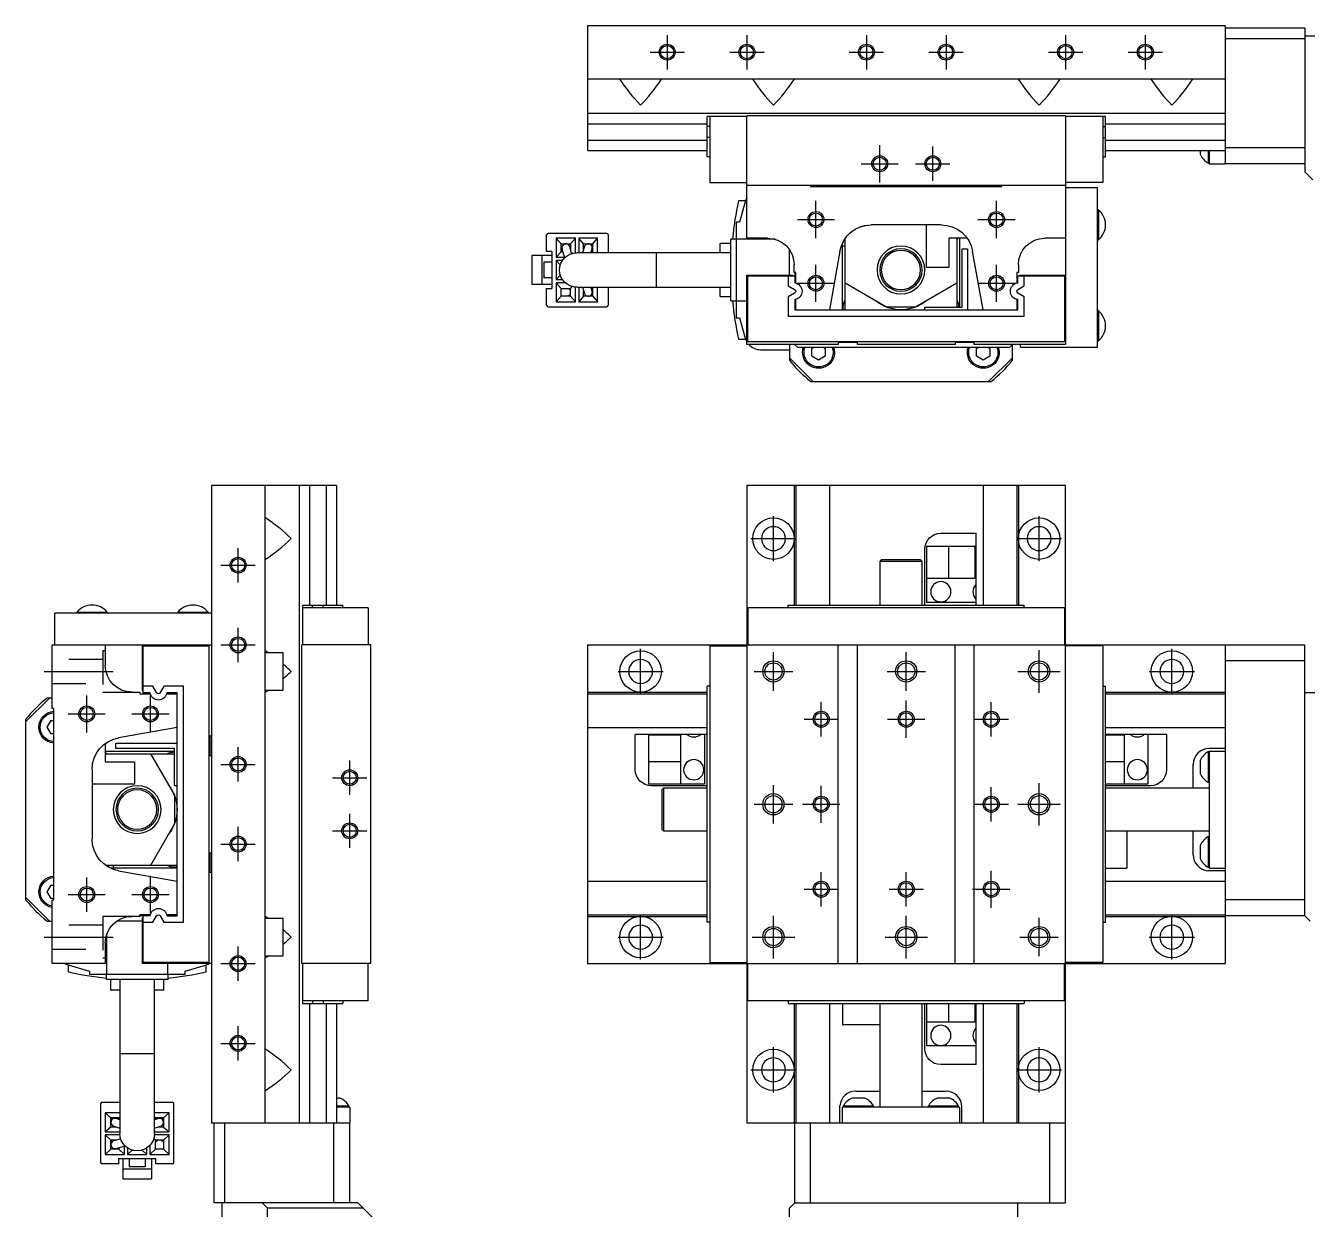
# Model space of a CAD drawing. Extents: x 0 to 933, y -8 to 549.
# Drawn here: x 0 to 241.3, y 321.3 to 544.1 of the extents above; entities that cross this region are included whole.
import ezdxf

# ---------------------------------------------------------------- set-up
doc = ezdxf.new("R2010")
doc.units = 0
doc.header["$LTSCALE"] = 0.5
doc.linetypes.add('CENTER', pattern=[50.8, 31.75, -6.35, 6.35, -6.35])
doc.linetypes.add('DASHED', pattern=[19.05, 12.7, -6.35])
for name, color, linetype in [('MSM_CENTER', 1, 'CENTER'), ('MSM_CONTINUOUS', 7, 'CONTINUOUS'), ('MSM_DASHED', 4, 'DASHED'), ('MSM_NARROW', 5, 'CONTINUOUS')]:
    doc.layers.add(name, color=color, linetype=linetype)

msp = doc.modelspace()

# ---------------------------------------------------------------- linework, layer by layer
at = {"layer": 'MSM_CENTER'}
for p, q in [((120.76, 542.35), (120.76, 535.89)), ((135.76, 542.35), (135.76, 535.89)), ((158.26, 542.35), (158.26, 535.89)), ((173.26, 542.35), (173.26, 535.89)), ((195.76, 542.35), (195.76, 535.89)), ((210.76, 542.35), (210.76, 535.89)), ((117.53, 539.12), (123.99, 539.12)), ((132.53, 539.12), (138.99, 539.12)), ((155.03, 539.12), (161.49, 539.12)), ((170.03, 539.12), (176.49, 539.12)), ((192.53, 539.12), (198.99, 539.12)), ((207.53, 539.12), (213.99, 539.12)), ((160.76, 514.62), (160.76, 521.62)), ((170.76, 514.89), (170.76, 521.35)), ((157.26, 518.12), (164.26, 518.12)), ((167.53, 518.12), (173.99, 518.12)), ((148.76, 504.12), (148.76, 511.12)), ((182.76, 504.12), (182.76, 511.12)), ((145.26, 507.62), (152.26, 507.62)), ((179.26, 507.62), (186.26, 507.62)), ((148.76, 492.12), (148.76, 499.12)), ((182.76, 492.12), (182.76, 499.12)), ((145.26, 495.62), (152.26, 495.62)), ((179.26, 495.62), (186.26, 495.62)), ((140.76, 443.31), (140.76, 451.81)), ((190.76, 443.31), (190.76, 451.81)), ((136.51, 447.56), (145.01, 447.56)), ((186.51, 447.56), (195.01, 447.56)), ((40, 439.33), (40, 445.79)), ((36.77, 442.56), (43.23, 442.56)), ((40, 424.33), (40, 430.79)), ((36.77, 427.56), (43.23, 427.56)), ((115.76, 418.31), (115.76, 426.81)), ((140.76, 418.94), (140.76, 426.18)), ((165.76, 418.94), (165.76, 426.18)), ((190.76, 418.56), (190.76, 426.56)), ((215.76, 418.31), (215.76, 426.81)), ((3.5, 422.56), (16.5, 422.56)), ((111.51, 422.56), (120.01, 422.56)), ((137.14, 422.56), (144.38, 422.56)), ((162.14, 422.56), (169.38, 422.56)), ((186.76, 422.56), (194.76, 422.56)), ((211.51, 422.56), (220.01, 422.56)), ((11.5, 411.06), (11.5, 418.06)), ((23.5, 411.06), (23.5, 418.06)), ((149.76, 410.33), (149.76, 416.79)), ((165.76, 410.06), (165.76, 417.06)), ((181.76, 410.33), (181.76, 416.79)), ((8, 414.56), (15, 414.56)), ((20, 414.56), (27, 414.56)), ((146.53, 413.56), (152.99, 413.56)), ((162.26, 413.56), (169.26, 413.56)), ((178.53, 413.56), (184.99, 413.56)), ((40, 401.83), (40, 408.29)), ((61, 399.33), (61, 405.79)), ((36.77, 405.06), (43.23, 405.06)), ((57.77, 402.56), (64.23, 402.56)), ((140.76, 393.94), (140.76, 401.18)), ((149.76, 394.06), (149.76, 401.06)), ((181.76, 394.33), (181.76, 400.79)), ((190.76, 393.56), (190.76, 401.56)), ((61, 389.33), (61, 395.79)), ((137.14, 397.56), (144.38, 397.56)), ((146.26, 397.56), (153.26, 397.56)), ((178.53, 397.56), (184.99, 397.56)), ((186.76, 397.56), (194.76, 397.56)), ((40, 386.83), (40, 393.29)), ((57.77, 392.56), (64.23, 392.56)), ((36.77, 390.06), (43.23, 390.06)), ((11.5, 377.33), (11.5, 383.79)), ((23.5, 377.06), (23.5, 384.06)), ((149.76, 378.33), (149.76, 384.79)), ((165.76, 378.33), (165.76, 384.79)), ((181.76, 378.06), (181.76, 385.06)), ((146.53, 381.56), (152.99, 381.56)), ((162.53, 381.56), (168.99, 381.56)), ((178.26, 381.56), (185.26, 381.56)), ((8, 380.56), (15, 380.56)), ((20, 380.56), (27, 380.56)), ((115.76, 368.31), (115.76, 376.81)), ((140.76, 368.56), (140.76, 376.56)), ((165.76, 368.56), (165.76, 376.56)), ((215.76, 368.31), (215.76, 376.81)), ((190.76, 368.94), (190.76, 376.18)), ((3.5, 372.56), (16.5, 372.56)), ((111.51, 372.56), (120.01, 372.56)), ((136.76, 372.56), (144.76, 372.56)), ((161.76, 372.56), (169.76, 372.56)), ((187.14, 372.56), (194.38, 372.56)), ((211.51, 372.56), (220.01, 372.56)), ((40, 364.33), (40, 370.79)), ((36.77, 367.56), (43.23, 367.56)), ((40, 349.33), (40, 355.79)), ((36.77, 352.56), (43.23, 352.56)), ((140.76, 343.31), (140.76, 351.81)), ((190.76, 343.31), (190.76, 351.81)), ((136.51, 347.56), (145.01, 347.56)), ((186.51, 347.56), (195.01, 347.56))]:
    msp.add_line(p, q, dxfattribs=at)
at = {"layer": 'MSM_CONTINUOUS'}
for p, q in [((105.76, 544.12), (225.76, 544.12)), ((105.76, 544.12), (105.76, 520.62)), ((225.76, 544.12), (225.76, 518.12)), ((240.76, 543.62), (225.76, 543.62)), ((240.76, 543.62), (240.76, 516.62)), ((240.76, 541.62), (225.76, 541.62)), ((245.26, 542.12), (240.76, 542.12)), ((105.76, 534.12), (225.76, 534.12)), ((112.02, 534.12), (111.86, 533.99)), ((119.5, 534.12), (119.66, 533.99)), ((137.02, 534.12), (136.86, 533.99)), ((144.5, 534.12), (144.66, 533.99)), ((187.02, 534.12), (186.86, 533.99)), ((194.5, 534.12), (194.66, 533.99)), ((212.02, 534.12), (211.86, 533.99)), ((219.5, 534.12), (219.66, 533.99)), ((105.76, 527.62), (225.76, 527.62)), ((135.76, 527.02), (128.26, 527.02)), ((128.26, 519.42), (128.26, 527.02)), ((128.76, 527.02), (128.76, 514.62)), ((195.76, 527.12), (135.76, 527.12)), ((135.76, 504.12), (135.76, 527.12)), ((195.76, 527.12), (195.76, 484.12)), ((203.26, 527.02), (195.76, 527.02)), ((202.76, 527.02), (202.76, 514.62)), ((203.26, 519.42), (203.26, 527.02)), ((105.76, 525.65), (128.26, 525.65)), ((128.76, 525.14), (128.26, 525.14)), ((202.76, 525.14), (203.26, 525.14)), ((203.26, 525.65), (225.76, 525.65)), ((105.76, 522.58), (128.26, 522.58)), ((128.76, 523.09), (128.26, 523.09)), ((202.76, 523.09), (203.26, 523.09)), ((203.26, 522.58), (225.76, 522.58)), ((105.76, 520.62), (128.26, 520.62)), ((128.76, 519.42), (128.26, 519.42)), ((202.76, 519.42), (203.26, 519.42)), ((203.26, 520.62), (225.76, 520.62)), ((221.11, 520.62), (221.11, 519.91)), ((222.56, 520.62), (222.56, 518.26)), ((222.76, 520.62), (222.76, 518.12)), ((240.76, 521.12), (225.76, 521.12)), ((222.56, 518.26), (222.76, 518.26)), ((222.76, 518.12), (225.66, 518.12)), ((225.66, 518.12), (225.76, 518.22)), ((240.76, 518.12), (225.76, 518.12)), ((242.26, 515.12), (240.76, 516.62)), ((128.76, 514.62), (135.76, 514.62)), ((135.76, 514.12), (195.76, 514.12)), ((147.76, 514.12), (147.76, 513.82)), ((148.01, 513.82), (148.01, 514.12)), ((150.51, 514.12), (150.51, 513.82)), ((179.01, 513.82), (179.01, 514.12)), ((181.51, 514.12), (181.51, 513.82)), ((183.76, 513.82), (183.76, 514.12)), ((202.76, 514.62), (195.76, 514.62)), ((147.76, 513.82), (183.76, 513.82)), ((195.76, 513.62), (201.76, 513.62)), ((201.76, 483.62), (201.76, 513.62)), ((135.51, 511.12), (134.19, 511.12)), ((135.46, 510.94), (134.36, 507.12)), ((201.92, 509.47), (201.76, 509.47)), ((201.92, 509.47), (201.92, 503.77)), ((134.36, 507.12), (133.76, 507.12)), ((133.76, 507.12), (133.76, 489.12)), ((98.06, 501.62), (98.06, 504.72)), ((109.36, 505.02), (98.36, 505.02)), ((109.66, 504.72), (109.66, 501.37)), ((172.35, 506.62), (159.17, 506.62)), ((169.56, 498.62), (169.56, 506.62)), ((103.51, 504.12), (99.86, 504.12)), ((100.81, 503.07), (99.86, 504.12)), ((99.86, 504.12), (99.86, 500.52)), ((100.81, 503.07), (102.56, 503.07)), ((100.81, 501.57), (100.81, 503.07)), ((100.96, 502.11), (101.44, 500.4)), ((102.19, 503.07), (102.56, 502.69)), ((102.77, 501.21), (102.41, 502.52)), ((102.56, 503.07), (103.51, 504.12)), ((102.56, 503.07), (102.56, 501.97)), ((103.51, 501.36), (103.51, 504.12)), ((104.11, 504.12), (104.11, 501.37)), ((107.66, 504.12), (104.11, 504.12)), ((105.01, 503.07), (104.11, 504.12)), ((105.17, 502.53), (104.82, 501.37)), ((105.01, 502), (105.01, 503.07)), ((105.01, 503.07), (106.76, 503.07)), ((106.39, 503.07), (106.76, 502.69)), ((106.39, 501.37), (106.61, 502.1)), ((106.76, 501.94), (106.47, 501.65)), ((106.76, 503.07), (107.66, 504.12)), ((106.76, 501.57), (106.76, 503.07)), ((107.66, 501.37), (107.66, 504.12)), ((130.76, 501.37), (130.76, 503.12)), ((132.76, 503.12), (130.76, 503.12)), ((132.76, 492.3), (132.76, 503.94)), ((133.76, 503.94), (132.76, 503.94)), ((141.11, 503.9), (133.76, 503.9)), ((139.66, 504.12), (135.76, 504.12)), ((143.76, 497.12), (143.76, 501.98)), ((143.76, 501.98), (143.76, 501.98)), ((153.76, 490.62), (153.76, 503.07)), ((154.26, 502.62), (153.76, 502.62)), ((154.26, 490.62), (154.26, 504.07)), ((177.23, 504.12), (173.76, 504.12)), ((173.76, 504.12), (173.76, 498.62)), ((175.26, 504.07), (175.26, 491.12)), ((175.76, 504.12), (175.76, 491.12)), ((176.26, 502.12), (177.26, 502.12)), ((176.26, 491.12), (176.26, 502.12)), ((177.26, 502.12), (177.26, 490.62)), ((195.76, 504.12), (191.86, 504.12)), ((201.76, 503.77), (201.92, 503.77)), ((99.06, 500.82), (95.26, 500.82)), ((95.26, 500.82), (95.26, 495.42)), ((97.17, 500.82), (97.17, 495.42)), ((99.06, 499.62), (97.56, 499.62)), ((97.56, 499.62), (97.56, 496.62)), ((99.06, 501.62), (98.06, 501.62)), ((99.06, 501.62), (99.06, 494.62)), ((100.81, 501.57), (99.86, 500.52)), ((99.86, 500.52), (101.41, 500.52)), ((101.05, 499.92), (99.86, 499.92)), ((99.86, 499.92), (99.86, 496.32)), ((100.65, 499.05), (99.86, 499.92)), ((101.12, 501.57), (100.81, 501.57)), ((102.73, 501.39), (102.86, 501.24)), ((132.76, 501.37), (103.76, 501.37)), ((106.45, 501.57), (106.76, 501.57)), ((106.76, 501.57), (106.93, 501.37)), ((118.76, 494.87), (118.76, 501.37)), ((153.26, 501.66), (151.31, 490.62)), ((180.21, 490.62), (178.26, 501.66)), ((100.65, 497.19), (99.86, 496.32)), ((135.76, 484.12), (135.76, 497.12)), ((135.76, 497.12), (144.36, 497.12)), ((135.96, 484.62), (135.96, 497.02)), ((135.96, 497.02), (144.76, 497.02)), ((143.56, 497.02), (143.56, 495.14)), ((144.36, 497.12), (144.36, 497.02)), ((144.66, 497.62), (144.66, 499.12)), ((144.96, 497.62), (144.66, 497.62)), ((144.76, 497.62), (144.76, 495.69)), ((144.96, 495.65), (144.96, 497.62)), ((173.76, 498.62), (169.56, 498.62)), ((178.76, 498.62), (178.76, 498.82)), ((178.8, 498.62), (178.76, 498.62)), ((186.86, 497.62), (186.56, 497.62)), ((186.56, 497.62), (186.56, 495.65)), ((186.76, 497.02), (195.56, 497.02)), ((186.76, 495.69), (186.76, 497.02)), ((186.86, 499.12), (186.86, 497.62)), ((187.16, 497.02), (187.16, 497.12)), ((187.16, 497.12), (195.76, 497.12)), ((187.96, 495.14), (187.96, 497.02)), ((195.56, 497.02), (195.56, 484.62)), ((99.06, 495.42), (95.26, 495.42)), ((99.06, 496.62), (97.56, 496.62)), ((98.06, 491.52), (98.06, 494.62)), ((98.06, 494.62), (99.06, 494.62)), ((99.86, 496.32), (101.05, 496.32)), ((101.57, 495.72), (99.86, 495.72)), ((100.81, 494.67), (99.86, 495.72)), ((99.86, 495.72), (99.86, 492.12)), ((100.81, 493.17), (100.81, 494.67)), ((100.81, 494.67), (102.56, 494.67)), ((102.19, 494.67), (102.56, 494.29)), ((102.56, 494.67), (102.86, 495)), ((102.56, 493.17), (102.56, 494.67)), ((103.51, 492.12), (103.51, 494.88)), ((103.76, 494.87), (132.76, 494.87)), ((104.11, 494.87), (104.11, 492.12)), ((104.82, 494.87), (105.17, 493.7)), ((106.61, 494.13), (106.39, 494.87)), ((106.76, 494.67), (106.45, 494.67)), ((106.76, 494.67), (106.93, 494.87)), ((106.76, 493.17), (106.76, 494.67)), ((107.66, 492.12), (107.66, 494.87)), ((109.66, 494.87), (109.66, 491.52)), ((130.76, 493.12), (130.76, 494.87)), ((143.56, 495.14), (144.75, 494.45)), ((162.05, 491.12), (154.26, 495.62)), ((175.26, 495.62), (167.47, 491.12)), ((186.77, 494.45), (187.96, 495.14)), ((100.81, 493.17), (99.86, 492.12)), ((102.56, 493.17), (100.81, 493.17)), ((102.56, 493.54), (102.19, 493.17)), ((102.56, 493.17), (103.51, 492.12)), ((105.01, 493.17), (104.11, 492.12)), ((105.01, 493.17), (105.01, 494.23)), ((106.76, 493.17), (105.01, 493.17)), ((106.76, 493.54), (106.39, 493.17)), ((106.47, 494.58), (106.76, 494.29)), ((106.76, 493.17), (107.66, 492.12)), ((130.76, 493.12), (132.76, 493.12)), ((132.76, 492.3), (133.76, 492.3)), ((133.76, 492.34), (135.76, 492.34)), ((144.75, 493.78), (143.56, 493.09)), ((143.56, 493.09), (143.56, 489.42)), ((144.76, 492.54), (144.76, 490.62)), ((144.96, 490.62), (144.96, 492.58)), ((186.56, 492.58), (186.56, 490.62)), ((186.76, 490.62), (186.76, 492.54)), ((187.96, 493.09), (186.77, 493.78)), ((187.96, 489.42), (187.96, 493.09)), ((98.36, 491.22), (109.36, 491.22)), ((99.86, 492.12), (103.51, 492.12)), ((104.11, 492.12), (107.66, 492.12)), ((144.96, 490.92), (144.76, 491.12)), ((144.76, 490.62), (186.76, 490.62)), ((167.47, 491.12), (162.05, 491.12)), ((169.26, 490.62), (169.26, 491.12)), ((169.26, 491.12), (176.26, 491.12)), ((201.92, 490.47), (201.76, 490.47)), ((201.92, 490.47), (201.92, 484.77)), ((133.76, 489.12), (134.36, 489.12)), ((134.36, 489.12), (135.46, 485.29)), ((143.56, 489.42), (187.96, 489.42)), ((134.19, 485.12), (135.51, 485.12)), ((152.96, 484.12), (135.76, 484.12)), ((195.56, 484.62), (135.96, 484.62)), ((138.34, 483.12), (143.76, 483.12)), ((143.76, 484.12), (143.76, 481.15)), ((144.76, 484.12), (145.26, 483.62)), ((145.26, 483.62), (185.26, 483.62)), ((148.01, 483.34), (148.49, 483.62)), ((148.01, 481.9), (148.01, 483.34)), ((150.03, 483.62), (150.51, 483.34)), ((150.51, 483.34), (150.51, 481.9)), ((156.56, 484.47), (152.96, 484.47)), ((152.96, 484.47), (152.96, 484.12)), ((156.56, 484.12), (156.56, 484.47)), ((174.96, 484.12), (156.56, 484.12)), ((178.56, 484.47), (174.96, 484.47)), ((174.96, 484.47), (174.96, 484.12)), ((178.56, 484.12), (178.56, 484.47)), ((195.76, 484.12), (178.56, 484.12)), ((179.01, 483.34), (179.49, 483.62)), ((179.01, 481.9), (179.01, 483.34)), ((181.03, 483.62), (181.51, 483.34)), ((181.51, 483.34), (181.51, 481.9)), ((185.26, 483.62), (185.76, 484.12)), ((185.76, 481.15), (185.76, 484.12)), ((187.26, 483.62), (187.26, 484.12)), ((187.26, 483.62), (201.76, 483.62)), ((201.76, 484.77), (201.92, 484.77)), ((143.76, 481.62), (148.26, 477.12)), ((149.26, 481.17), (148.01, 481.9)), ((150.51, 481.9), (149.26, 481.17)), ((180.26, 481.17), (179.01, 481.9)), ((181.51, 481.9), (180.26, 481.17)), ((181.26, 477.12), (185.76, 481.62)), ((147.79, 477.12), (181.73, 477.12)), ((35, 457.56), (35, 337.56)), ((58.5, 457.56), (35, 457.56)), ((45, 457.56), (45, 337.56)), ((51.5, 457.56), (51.5, 337.56)), ((53.46, 457.56), (53.46, 435.06)), ((56.54, 457.56), (56.54, 435.06)), ((58.5, 457.56), (58.5, 435.06)), ((135.76, 457.56), (135.76, 337.56)), ((195.76, 457.56), (135.76, 457.56)), ((144.66, 457.56), (144.66, 435.06)), ((144.96, 457.56), (144.96, 435.06)), ((151.31, 457.56), (151.31, 435.06)), ((180.21, 457.56), (180.21, 435.06)), ((186.56, 457.56), (186.56, 435.06)), ((186.86, 457.56), (186.86, 435.06)), ((195.76, 322.56), (195.76, 457.56)), ((45, 451.3), (45.13, 451.46)), ((172.26, 448.56), (178.89, 448.56)), ((178.89, 435.06), (178.89, 448.56)), ((169.26, 435.06), (169.26, 445.56)), ((178.89, 446.06), (169.56, 446.06)), ((169.56, 446.06), (169.56, 435.56)), ((173.76, 440.06), (173.76, 446.06)), ((178.76, 440.06), (178.76, 446.06)), ((45, 443.82), (45.13, 443.66)), ((161.06, 443.56), (160.76, 443.26)), ((168.76, 443.26), (160.76, 443.26)), ((160.76, 443.26), (160.76, 435.06)), ((168.46, 443.56), (161.06, 443.56)), ((168.76, 443.26), (168.46, 443.56)), ((168.76, 435.06), (168.76, 443.26)), ((178.89, 440.06), (169.56, 440.06)), ((52.1, 435.06), (52.1, 427.56)), ((52.1, 435.06), (59.7, 435.06)), ((64.5, 434.56), (52.1, 434.56)), ((53.97, 434.56), (53.97, 435.06)), ((56.02, 434.56), (56.02, 435.06)), ((59.7, 434.56), (59.7, 435.06)), ((64.5, 434.56), (64.5, 427.56)), ((135.96, 434.56), (135.96, 427.56)), ((195.56, 434.56), (135.96, 434.56)), ((143.56, 434.56), (143.56, 435.06)), ((143.56, 435.06), (187.96, 435.06)), ((178.89, 435.56), (169.56, 435.56)), ((187.96, 434.56), (187.96, 435.06)), ((195.56, 434.56), (195.56, 427.56)), ((5.5, 427.56), (5.5, 433.56)), ((35, 433.56), (5.5, 433.56)), ((9.65, 433.72), (15.35, 433.72)), ((9.65, 433.72), (9.65, 433.56)), ((15.35, 433.56), (15.35, 433.72)), ((28.65, 433.72), (34.35, 433.72)), ((28.65, 433.72), (28.65, 433.56)), ((34.35, 433.56), (34.35, 433.72)), ((5, 427.56), (35, 427.56)), ((5, 415.56), (5, 427.56)), ((15, 427.56), (15, 423.66)), ((22, 418.96), (22, 427.56)), ((22.1, 418.56), (22.1, 427.36)), ((22.1, 427.36), (34.5, 427.36)), ((34.5, 427.36), (34.5, 367.76)), ((52, 367.56), (52, 427.56)), ((65, 427.56), (52, 427.56)), ((65, 367.56), (65, 427.56)), ((105.76, 427.56), (105.76, 367.56)), ((105.76, 427.56), (240.76, 427.56)), ((128.76, 427.36), (135.76, 427.36)), ((128.76, 427.36), (128.76, 367.76)), ((152.96, 367.56), (152.96, 427.56)), ((156.56, 367.56), (156.56, 427.56)), ((174.96, 367.56), (174.96, 427.56)), ((178.56, 367.56), (178.56, 427.56)), ((202.76, 427.36), (195.76, 427.36)), ((202.76, 427.36), (202.76, 367.76)), ((225.76, 427.56), (225.76, 367.56)), ((240.76, 376.56), (240.76, 427.56)), ((45, 426.3), (45.13, 426.46)), ((48.5, 426.06), (45, 426.06)), ((48.5, 419.06), (48.5, 426.06)), ((240.76, 424.56), (225.76, 424.56)), ((4.5, 417.56), (0, 413.06)), ((5, 417.56), (4.03, 417.56)), ((20, 418.66), (21.5, 418.66)), ((21.5, 418.66), (21.5, 418.36)), ((21.5, 418.36), (23.46, 418.36)), ((22.1, 418.96), (22, 418.96)), ((23.97, 419.76), (22.1, 419.76)), ((23.42, 418.56), (22.1, 418.56)), ((24.66, 418.57), (23.97, 419.76)), ((26.02, 419.76), (25.34, 418.57)), ((29.7, 419.76), (26.02, 419.76)), ((26.54, 418.36), (28.5, 418.36)), ((28.5, 418.56), (26.58, 418.56)), ((28.5, 376.56), (28.5, 418.56)), ((29.7, 375.36), (29.7, 419.76)), ((45, 419.06), (48.5, 419.06)), ((45, 418.82), (45.13, 418.66)), ((105.76, 418.66), (128.26, 418.66)), ((105.76, 418.36), (128.26, 418.36)), ((128.26, 375.36), (128.26, 419.76)), ((128.76, 419.76), (128.26, 419.76)), ((202.76, 419.76), (203.26, 419.76)), ((203.26, 375.36), (203.26, 419.76)), ((203.26, 418.66), (225.76, 418.66)), ((203.26, 418.36), (225.76, 418.36)), ((265.76, 418.56), (240.76, 418.56)), ((5.3, 415.56), (5, 415.56)), ((5.3, 379.56), (5.3, 415.56)), ((0, 413.53), (0, 379.59)), ((4.06, 412.06), (4.78, 413.31)), ((4.78, 413.31), (5.3, 413.31)), ((4.78, 410.81), (4.06, 412.06)), ((5.3, 410.81), (4.78, 410.81)), ((28.5, 412.01), (17.46, 410.06)), ((20.5, 410.56), (20.29, 410.56)), ((20.5, 410.6), (20.5, 410.56)), ((35, 410.36), (34.65, 410.36)), ((34.65, 410.36), (34.65, 406.76)), ((105.76, 412.01), (128.26, 412.01)), ((128.26, 410.68), (114.76, 410.68)), ((114.76, 404.06), (114.76, 410.68)), ((117.26, 410.68), (117.26, 401.36)), ((123.26, 410.56), (117.26, 410.56)), ((123.26, 410.68), (123.26, 401.36)), ((127.76, 410.68), (127.76, 401.36)), ((203.26, 412.01), (225.76, 412.01)), ((214.76, 410.68), (203.26, 410.68)), ((206.76, 410.56), (203.26, 410.56)), ((206.76, 410.68), (206.76, 401.36)), ((211.26, 410.68), (211.26, 401.36)), ((214.76, 410.68), (214.76, 404.06)), ((15, 409.02), (15, 405.56)), ((17, 408.06), (17, 409.06)), ((17, 409.06), (28.5, 409.06)), ((28, 408.06), (17, 408.06)), ((28, 401.06), (28, 408.06)), ((225.76, 408.05), (222.76, 408.05)), ((15, 407.56), (28, 407.56)), ((15, 405.56), (20.5, 405.56)), ((15.05, 407.06), (28, 407.06)), ((20.5, 405.56), (20.5, 401.36)), ((23.5, 407.06), (28, 399.27)), ((34.65, 406.76), (35, 406.76)), ((123.26, 405.56), (117.26, 405.56)), ((206.76, 405.56), (203.26, 405.56)), ((221.11, 405.77), (221.11, 403.35)), ((222.56, 407.42), (222.56, 401.7)), ((222.76, 407.42), (222.56, 407.42)), ((222.76, 407.56), (225.76, 407.56)), ((222.76, 407.56), (222.76, 385.56)), ((12.5, 404.15), (12.5, 390.97)), ((219.76, 400.56), (219.76, 405.05)), ((20.5, 401.36), (12.5, 401.36)), ((28.5, 401.06), (28, 401.06)), ((127.76, 401.36), (117.26, 401.36)), ((128.26, 401.06), (117.76, 401.06)), ((120.06, 400.56), (119.76, 400.26)), ((120.06, 400.56), (120.06, 392.56)), ((128.26, 400.56), (120.06, 400.56)), ((211.26, 401.36), (203.26, 401.36)), ((211.76, 401.06), (203.26, 401.06)), ((222.76, 400.56), (203.26, 400.56)), ((222.56, 401.7), (222.76, 401.7)), ((28, 399.27), (28, 393.85)), ((119.76, 400.26), (119.76, 392.86)), ((28, 393.85), (23.5, 386.06)), ((119.76, 392.86), (120.06, 392.56)), ((120.06, 392.56), (128.26, 392.56)), ((203.26, 392.56), (222.76, 392.56)), ((207.26, 392.56), (207.26, 385.56)), ((219.76, 388.05), (219.76, 392.56)), ((222.56, 391.42), (222.56, 385.7)), ((222.76, 391.42), (222.56, 391.42)), ((221.11, 389.77), (221.11, 387.35)), ((28.5, 386.06), (15.05, 386.06)), ((16.5, 386.06), (16.5, 385.56)), ((35, 388.36), (34.65, 388.36)), ((34.65, 388.36), (34.65, 384.76)), ((28.5, 385.56), (16.05, 385.56)), ((17.46, 385.06), (28.5, 383.11)), ((34.65, 384.76), (35, 384.76)), ((203.26, 385.56), (207.26, 385.56)), ((222.56, 385.7), (222.76, 385.7)), ((222.76, 385.56), (225.76, 385.56)), ((225.76, 385.05), (222.76, 385.05)), ((4.06, 381.06), (4.78, 382.31)), ((4.78, 382.31), (5.3, 382.31)), ((105.76, 383.11), (128.26, 383.11)), ((203.26, 383.11), (225.76, 383.11)), ((0, 380.06), (4.5, 375.56)), ((4.78, 379.81), (4.06, 381.06)), ((5.3, 379.81), (4.78, 379.81)), ((5, 367.56), (5, 379.56)), ((5, 379.56), (5.3, 379.56)), ((240.76, 379.56), (225.76, 379.56)), ((21.5, 376.46), (20, 376.46)), ((23.46, 376.76), (21.5, 376.76)), ((21.5, 376.76), (21.5, 376.46)), ((23.42, 376.56), (21.5, 376.56)), ((22.1, 367.76), (22.1, 376.56)), ((23.97, 375.36), (24.66, 376.55)), ((25.34, 376.55), (26.02, 375.36)), ((28.5, 376.76), (26.54, 376.76)), ((26.58, 376.56), (28.5, 376.56)), ((28.2, 376.76), (28, 376.56)), ((45, 376.3), (45.13, 376.46)), ((105.76, 376.76), (128.26, 376.76)), ((105.76, 376.46), (128.26, 376.46)), ((203.26, 376.76), (225.76, 376.76)), ((203.26, 376.46), (225.76, 376.46)), ((240.76, 376.56), (225.76, 376.56)), ((240.76, 376.56), (241.76, 375.56)), ((4.03, 375.56), (5, 375.56)), ((22, 375.56), (17.14, 375.56)), ((17.14, 375.56), (17.14, 375.56)), ((22, 367.56), (22, 376.16)), ((22, 376.16), (22.1, 376.16)), ((22.1, 375.36), (23.97, 375.36)), ((26.02, 375.36), (29.7, 375.36)), ((48.5, 376.06), (45, 376.06)), ((48.5, 369.06), (48.5, 376.06)), ((128.76, 375.36), (128.26, 375.36)), ((202.76, 375.36), (203.26, 375.36)), ((15.22, 372.91), (15.22, 365.56)), ((15, 371.46), (15, 367.56)), ((15, 367.56), (5, 367.56)), ((8, 367.31), (8, 365.99)), ((8.17, 367.26), (12, 366.16)), ((35, 367.56), (22, 367.56)), ((34.5, 367.76), (22.1, 367.76)), ((26.78, 365.56), (26.78, 367.56)), ((30, 366.16), (33.83, 367.26)), ((34, 365.99), (34, 367.31)), ((45, 369.06), (48.5, 369.06)), ((45, 368.82), (45.13, 368.66)), ((65, 367.56), (52, 367.56)), ((52.1, 367.56), (52.1, 360.06)), ((64.5, 360.56), (64.5, 367.56)), ((105.76, 367.56), (225.76, 367.56)), ((128.76, 367.76), (135.76, 367.76)), ((135.96, 360.56), (135.96, 367.56)), ((195.56, 360.56), (195.56, 367.56)), ((202.76, 367.76), (195.76, 367.76)), ((12, 366.16), (12, 365.56)), ((12, 365.56), (30, 365.56)), ((15.18, 365.56), (15.18, 364.56)), ((26.82, 364.56), (15.18, 364.56)), ((16, 364.56), (16, 362.56)), ((17.75, 364.56), (17.75, 335.56)), ((24.25, 335.56), (24.25, 364.56)), ((26, 362.56), (26, 364.56)), ((26.82, 364.56), (26.82, 365.56)), ((30, 365.56), (30, 366.16)), ((17.75, 362.56), (16, 362.56)), ((26, 362.56), (24.25, 362.56)), ((64.5, 360.56), (52.1, 360.56)), ((52.1, 360.06), (59.7, 360.06)), ((53.46, 360.06), (53.46, 337.56)), ((53.97, 360.56), (53.97, 360.06)), ((56.02, 360.56), (56.02, 360.06)), ((56.54, 360.06), (56.54, 337.56)), ((58.5, 360.06), (58.5, 337.56)), ((59.7, 360.56), (59.7, 360.06)), ((195.56, 360.56), (135.96, 360.56)), ((143.56, 360.56), (143.56, 360.06)), ((143.56, 360.06), (187.96, 360.06)), ((144.66, 360.06), (144.66, 337.56)), ((144.96, 360.06), (144.96, 337.56)), ((151.31, 360.06), (151.31, 337.56)), ((153.76, 360.06), (153.76, 356.06)), ((160.76, 360.06), (160.76, 340.56)), ((168.76, 340.56), (168.76, 360.06)), ((169.26, 351.56), (169.26, 360.06)), ((169.56, 360.06), (169.56, 352.06)), ((173.76, 356.56), (173.76, 360.06)), ((178.76, 356.56), (178.76, 360.06)), ((178.89, 348.56), (178.89, 360.06)), ((180.21, 360.06), (180.21, 337.56)), ((186.56, 360.06), (186.56, 337.56)), ((186.86, 360.06), (186.86, 337.56)), ((187.96, 360.56), (187.96, 360.06)), ((160.76, 356.06), (153.76, 356.06)), ((178.89, 356.56), (169.56, 356.56)), ((24.25, 350.56), (17.75, 350.56)), ((45, 351.3), (45.13, 351.46)), ((178.89, 352.06), (169.56, 352.06)), ((178.89, 348.56), (172.26, 348.56)), ((45, 343.82), (45.13, 343.66)), ((156.25, 343.56), (160.76, 343.56)), ((168.76, 343.56), (173.25, 343.56)), ((14.1, 341.16), (14.1, 330.16)), ((14.4, 341.46), (17.75, 341.46)), ((24.25, 341.46), (27.6, 341.46)), ((27.9, 330.16), (27.9, 341.16)), ((59.21, 342.21), (58.5, 342.21)), ((60.86, 340.76), (58.5, 340.76)), ((61, 340.56), (58.5, 340.56)), ((60.86, 340.56), (60.86, 340.76)), ((61, 340.56), (61, 337.66)), ((153.25, 337.56), (153.25, 340.56)), ((175.76, 340.56), (153.76, 340.56)), ((153.76, 337.56), (153.76, 340.56)), ((159.62, 340.76), (153.9, 340.76)), ((153.9, 340.76), (153.9, 340.56)), ((157.97, 342.21), (155.55, 342.21)), ((159.62, 340.56), (159.62, 340.76)), ((175.62, 340.76), (169.9, 340.76)), ((169.9, 340.76), (169.9, 340.56)), ((173.97, 342.21), (171.55, 342.21)), ((175.62, 340.56), (175.62, 340.76)), ((175.76, 340.56), (175.76, 337.56)), ((176.25, 337.56), (176.25, 340.56)), ((16.05, 338.56), (15, 339.46)), ((17.75, 339.46), (15, 339.46)), ((15, 339.46), (15, 335.91)), ((16.05, 336.81), (16.05, 338.56)), ((17.55, 338.56), (16.05, 338.56)), ((16.05, 338.19), (16.42, 338.56)), ((17.75, 338.19), (17.01, 338.4)), ((17.17, 338.56), (17.46, 338.27)), ((17.55, 338.56), (17.75, 338.73)), ((17.55, 338.25), (17.55, 338.56)), ((27, 339.46), (24.25, 339.46)), ((24.45, 338.56), (24.25, 338.73)), ((24.99, 338.4), (24.25, 338.19)), ((24.45, 338.56), (24.45, 338.25)), ((25.95, 338.56), (24.45, 338.56)), ((24.54, 338.27), (24.82, 338.56)), ((25.57, 338.56), (25.95, 338.19)), ((25.95, 338.56), (27, 339.46)), ((25.95, 338.56), (25.95, 336.81)), ((27, 335.91), (27, 339.46)), ((16.05, 336.81), (15, 335.91)), ((15, 335.91), (17.75, 335.91)), ((17.11, 336.81), (16.05, 336.81)), ((16.59, 336.97), (17.75, 336.62)), ((24.25, 336.62), (25.41, 336.97)), ((24.25, 335.91), (27, 335.91)), ((25.95, 336.81), (24.89, 336.81)), ((25.95, 336.81), (27, 335.91)), ((61, 337.56), (35, 337.56)), ((35.5, 322.56), (35.5, 337.56)), ((37.5, 322.56), (37.5, 337.56)), ((58, 322.56), (58, 337.56)), ((60.9, 337.56), (61, 337.66)), ((61, 322.56), (61, 337.56)), ((195.76, 337.56), (135.76, 337.56)), ((144.76, 322.56), (144.76, 337.56)), ((147.76, 322.56), (147.76, 337.56)), ((192.76, 322.56), (192.76, 337.56)), ((17.76, 335.31), (15, 335.31)), ((15, 335.31), (15, 331.66)), ((16.05, 334.36), (15, 335.31)), ((16.05, 332.61), (16.05, 334.36)), ((17.14, 334.36), (16.05, 334.36)), ((16.05, 333.99), (16.42, 334.36)), ((17.9, 334.57), (16.6, 334.21)), ((17, 332.76), (18.72, 333.24)), ((17.73, 334.52), (17.88, 334.66)), ((18.6, 331.66), (18.6, 333.21)), ((23.4, 333.37), (23.4, 331.66)), ((24.45, 334.36), (24.12, 334.66)), ((27, 335.31), (24.24, 335.31)), ((25.95, 334.36), (24.45, 334.36)), ((24.45, 332.61), (24.45, 334.36)), ((24.45, 333.99), (24.82, 334.36)), ((25.57, 334.36), (25.95, 333.99)), ((25.95, 334.36), (27, 335.31)), ((25.95, 334.36), (25.95, 332.61)), ((27, 331.66), (27, 335.31)), ((16.05, 332.61), (15, 331.66)), ((15, 331.66), (18.6, 331.66)), ((17.55, 332.61), (16.05, 332.61)), ((17.5, 330.86), (24.5, 330.86)), ((17.5, 330.86), (17.5, 329.86)), ((17.55, 332.92), (17.55, 332.61)), ((17.55, 332.61), (18.6, 331.66)), ((18.3, 330.86), (18.3, 327.06)), ((19.2, 332.85), (19.2, 331.66)), ((20.07, 332.45), (19.2, 331.66)), ((19.2, 331.66), (22.8, 331.66)), ((19.5, 330.86), (19.5, 329.36)), ((21.93, 332.45), (22.8, 331.66)), ((22.5, 330.86), (22.5, 329.36)), ((22.8, 331.66), (22.8, 332.85)), ((24.45, 332.61), (23.4, 331.66)), ((23.4, 331.66), (27, 331.66)), ((23.7, 330.86), (23.7, 327.06)), ((25.95, 332.61), (24.45, 332.61)), ((24.5, 329.86), (24.5, 330.86)), ((25.95, 332.61), (27, 331.66)), ((17.5, 329.86), (14.4, 329.86)), ((18.3, 328.97), (23.7, 328.97)), ((19.5, 329.36), (22.5, 329.36)), ((27.6, 329.86), (24.5, 329.86)), ((18.3, 327.06), (23.7, 327.06)), ((62.5, 322.56), (35.5, 322.56)), ((37, 297.66), (37, 322.56)), ((44.5, 322.56), (45.5, 321.56)), ((63.5, 321.56), (45.5, 321.56)), ((45.5, 297.66), (45.5, 321.56)), ((62.5, 322.56), (65.5, 319.56)), ((144.76, 322.56), (143.76, 321.56)), ((143.76, 297.66), (143.76, 321.56)), ((144.76, 322.56), (195.76, 322.56)), ((186.76, 297.56), (186.76, 322.56))]:
    msp.add_line(p, q, dxfattribs=at)
for centre, radius in [((120.76, 539.12), 1.23), ((135.76, 539.12), 1.23), ((158.26, 539.12), 1.23), ((173.26, 539.12), 1.23), ((195.76, 539.12), 1.23), ((210.76, 539.12), 1.23), ((160.76, 518.12), 1.23), ((170.76, 518.12), 1.23), ((148.76, 507.62), 1.23), ((182.76, 507.62), 1.23), ((148.76, 495.62), 1.23), ((182.76, 495.62), 1.23), ((140.76, 447.56), 3.9), ((190.76, 447.56), 3.9), ((40, 442.56), 1.23), ((40, 427.56), 1.23), ((115.76, 422.56), 3.9), ((215.76, 422.56), 3.9), ((140.76, 422.56), 1.62), ((165.76, 422.56), 1.62), ((190.76, 422.56), 1.62), ((11.5, 414.56), 1.23), ((23.5, 414.56), 1.23), ((149.76, 413.56), 1.23), ((165.76, 413.56), 1.23), ((181.76, 413.56), 1.23), ((40, 405.06), 1.23), ((61, 402.56), 1.23), ((140.76, 397.56), 1.62), ((149.76, 397.56), 1.23), ((181.76, 397.56), 1.23), ((190.76, 397.56), 1.62), ((61, 392.56), 1.23), ((40, 390.06), 1.23), ((11.5, 380.56), 1.23), ((23.5, 380.56), 1.23), ((149.76, 381.56), 1.23), ((165.76, 381.56), 1.23), ((181.76, 381.56), 1.23), ((115.76, 372.56), 3.9), ((215.76, 372.56), 3.9), ((140.76, 372.56), 1.62), ((165.76, 372.56), 1.62), ((190.76, 372.56), 1.62), ((40, 367.56), 1.23), ((40, 352.56), 1.23), ((140.76, 347.56), 3.9), ((190.76, 347.56), 3.9)]:
    msp.add_circle(centre, radius, dxfattribs=at)
at = {"layer": 'MSM_CONTINUOUS', "extrusion": (0, 0, -1)}
for centre, radius in [((-164.76, 498.12), 4.5), ((-164.76, 498.12), 4), ((-164.76, 498.12), 3.7), ((-140.76, 447.56), 2.25), ((-190.76, 447.56), 2.25), ((-172.26, 437.56), 1.9), ((-115.76, 422.56), 2.25), ((-215.76, 422.56), 2.25), ((-125.76, 404.06), 1.9), ((-209.26, 404.06), 1.9), ((-21, 396.56), 4.5), ((-21, 396.56), 4), ((-21, 396.56), 3.7), ((-115.76, 372.56), 2.25), ((-215.76, 372.56), 2.25), ((-172.26, 354.06), 1.9), ((-140.76, 347.56), 2.25), ((-190.76, 347.56), 2.25)]:
    msp.add_circle(centre, radius, dxfattribs=at)
at = {"layer": 'MSM_CONTINUOUS'}
for centre, radius, start, end in [((138.19, 551.07), 31.38, 212.9812, 224.3908), ((93.33, 551.07), 31.38, 315.6092, 327.0188), ((163.19, 551.07), 31.38, 212.9812, 224.3908), ((118.33, 551.07), 31.38, 315.6092, 327.0188), ((213.19, 551.07), 31.38, 212.9812, 224.3908), ((168.33, 551.07), 31.38, 315.6092, 327.0188), ((238.19, 551.07), 31.38, 212.9812, 224.3908), ((193.33, 551.07), 31.38, 315.6092, 327.0188), ((224.13, 521.1), 3.25, 201.5574, 241.0598), ((138.34, 510.12), 3, 149.3478, 164.0042), ((192.77, 498.12), 60, 167.4867, 174.4336), ((199.56, 506.62), 3.7, 0, 50.3692), ((98.36, 504.72), 0.3, 90, 180), ((109.36, 504.72), 0.3, 0, 90), ((199.56, 506.62), 3.7, 309.6308, 0), ((101.69, 502.32), 0.75, 15.6242, 195.6242), ((105.89, 502.32), 0.75, 343.4791, 163.4791), ((105.89, 493.92), 0.75, 196.5209, 16.5209), ((192.77, 498.12), 60, 185.5664, 192.5133), ((98.36, 491.52), 0.3, 180, 270), ((109.36, 491.52), 0.3, 270, 0), ((199.56, 487.62), 3.7, 360, 50.3692), ((199.56, 487.62), 3.7, 309.6308, 360), ((138.34, 486.12), 3, 195.9958, 210.6522), ((138.34, 486.12), 3, 221.8103, 270), ((164.76, 498.12), 27, 218.9424, 231.0576), ((164.76, 498.12), 27, 308.9424, 321.0576), ((28.04, 425.13), 31.38, 45.6092, 57.0188), ((28.04, 469.99), 31.38, 302.9812, 314.3908), ((12.5, 431.36), 3.7, 90, 140.3692), ((12.5, 431.36), 3.7, 39.6308, 90), ((31.5, 431.36), 3.7, 90, 140.3692), ((31.5, 431.36), 3.7, 39.6308, 90), ((28.04, 400.13), 31.38, 55.7006, 57.0188), ((28.04, 400.13), 31.38, 45.6092, 49.326), ((28.04, 444.99), 31.38, 310.674, 314.3908), ((21, 396.56), 27, 128.9424, 141.0576), ((28.04, 444.99), 31.38, 302.9812, 304.2994), ((222.76, 405.05), 3, 90, 180), ((224.13, 404.58), 3.25, 118.9402, 158.4426), ((224.13, 404.54), 3.25, 201.5574, 241.0598), ((224.13, 388.58), 3.25, 118.9402, 158.4426), ((222.76, 388.05), 3, 180, 265.3245), ((224.13, 388.54), 3.25, 201.5574, 241.0598), ((21, 396.56), 27, 218.9424, 231.0576), ((28.04, 350.13), 31.38, 55.7006, 57.0188), ((28.04, 350.13), 31.38, 45.6092, 49.326), ((28.04, 394.99), 31.38, 310.674, 314.3908), ((9, 370.14), 3, 239.3478, 254.0042), ((33, 370.14), 3, 285.9958, 300.6522), ((28.04, 394.99), 31.38, 302.9812, 304.2994), ((21, 424.57), 60, 257.4867, 264.4336), ((21, 424.57), 60, 275.5664, 282.5133), ((28.04, 325.13), 31.38, 45.6092, 57.0188), ((28.04, 369.99), 31.38, 302.9812, 314.3908), ((156.25, 340.56), 3, 90, 175.3245), ((173.25, 340.56), 3, 0, 90), ((14.4, 341.16), 0.3, 90, 180), ((27.6, 341.16), 0.3, 0, 90), ((58.02, 339.19), 3.25, 28.9402, 68.4426), ((156.75, 339.19), 3.25, 111.5574, 151.0598), ((156.78, 339.19), 3.25, 28.9402, 68.4426), ((172.75, 339.19), 3.25, 111.5574, 151.0598), ((172.78, 339.19), 3.25, 28.9402, 68.4426), ((16.8, 337.69), 0.75, 73.4791, 253.4791), ((25.2, 337.69), 0.75, 286.5209, 106.5209), ((16.8, 333.49), 0.75, 105.6242, 285.6242), ((14.4, 330.16), 0.3, 180, 270), ((27.6, 330.16), 0.3, 270, 0)]:
    msp.add_arc(centre, radius, start, end, dxfattribs=at)
at = {"layer": 'MSM_CONTINUOUS', "extrusion": (0, 0, -1)}
for centre, radius, start, end in [((-149.26, 513.62), 2.75, 169.5243, 175.8294), ((-149.26, 513.62), 3, 170.4059, 176.1774), ((-180.26, 513.62), 3, 3.8226, 9.5941), ((-180.26, 513.62), 2.75, 4.1706, 10.4757), ((-180.26, 513.62), 2.75, 169.5243, 175.8294), ((-180.26, 513.62), 3, 170.4059, 176.1774), ((-159.17, 500.62), 6, 10, 90), ((-159.17, 500.62), 6, 35.0995, 84.0572), ((-172.35, 500.62), 6, 90, 170), ((-139.66, 499.12), 5, 90, 180), ((-159.24, 500.62), 6, 24.0962, 33.9498), ((-156.76, 505.12), 2.86, 333.9703, 335.3117), ((-170.06, 501.07), 6, 149.4911, 150.0438), ((-172.76, 505.12), 2.86, 200.4659, 209.0583), ((-191.86, 499.12), 5, 0, 90), ((-103.76, 498.12), 3.25, 270, 90), ((-144.56, 494.12), 1.59, 97.2353, 262.7647), ((-186.96, 494.12), 1.59, 277.2353, 82.7647), ((-144.56, 494.12), 0.388, 119.9865, 240.0135), ((-156.76, 491.12), 2.86, 349.9315, 29.0583), ((-164.76, 498.12), 7.5, 231.3733, 308.6268), ((-172.76, 491.12), 2.86, 150.9417, 180), ((-186.96, 494.12), 0.388, 299.9865, 60.0135), ((-149.26, 482.62), 3, 160.5288, 19.4712), ((-149.26, 482.62), 2.75, 158.6763, 21.3237), ((-180.26, 482.62), 3, 160.5288, 19.4712), ((-180.26, 482.62), 2.75, 158.6763, 21.3237), ((-172.26, 445.56), 3, 0, 90), ((-180.26, 437.56), 1.9, 316.3793, 43.6207), ((-20, 423.66), 5, 270, 0), ((-25, 418.76), 1.59, 187.2353, 352.7647), ((-25, 418.76), 0.388, 209.9865, 330.0135), ((-5.5, 412.06), 3, 273.8226, 86.1774), ((-5.5, 412.06), 2.75, 274.1706, 85.8294), ((-125.76, 412.06), 1.9, 226.3793, 313.6207), ((-209.26, 412.06), 1.9, 226.3793, 313.6207), ((-18.5, 404.15), 6, 0, 80), ((-14, 404.56), 2.86, 110.4659, 119.0583), ((-18.05, 401.86), 6, 59.4911, 60.0438), ((-28, 404.56), 2.86, 60.9417, 90), ((-117.76, 404.06), 3, 270, 0), ((-211.76, 404.06), 3, 180, 270), ((-21, 396.56), 7.5, 141.3733, 218.6267), ((-18.5, 390.97), 6, 280, 0), ((-18.5, 391.04), 6, 294.0962, 303.9498), ((-28, 388.56), 2.86, 259.9315, 299.0583), ((-5.5, 381.06), 3, 279.5941, 86.1774), ((-5.5, 381.06), 2.75, 280.4757, 85.8294), ((-14, 388.56), 2.86, 243.9703, 245.3117), ((-222.76, 388.05), 3, 270, 274.6755), ((-20, 371.46), 5, 0, 90), ((-25, 376.36), 1.59, 7.2353, 172.7647), ((-25, 376.36), 0.388, 29.9865, 150.0135), ((-180.26, 354.06), 1.9, 316.3793, 43.6207), ((-172.26, 351.56), 3, 270, 0), ((-156.25, 340.56), 3, 0, 4.6755), ((-21, 335.56), 3.25, 180, 360)]:
    msp.add_arc(centre, radius, start, end, dxfattribs=at)
at = {"layer": 'MSM_DASHED'}
for p, q in [((14.5, 424.81), (5, 424.81)), ((14.5, 426.46), (14.5, 418.66)), ((15, 426.46), (14.5, 426.46)), ((5, 420.31), (14.5, 420.31)), ((14.5, 418.66), (20, 418.66)), ((14.5, 376.46), (14.5, 368.66)), ((20, 376.46), (14.5, 376.46)), ((14.5, 374.81), (5, 374.81)), ((5, 370.31), (14.5, 370.31)), ((14.5, 368.66), (15, 368.66))]:
    msp.add_line(p, q, dxfattribs=at)
at = {"layer": 'MSM_NARROW'}
for centre, radius in [((120.76, 539.12), 1.5), ((135.76, 539.12), 1.5), ((158.26, 539.12), 1.5), ((173.26, 539.12), 1.5), ((195.76, 539.12), 1.5), ((210.76, 539.12), 1.5), ((160.76, 518.12), 1.5), ((170.76, 518.12), 1.5), ((148.76, 507.62), 1.5), ((182.76, 507.62), 1.5), ((148.76, 495.62), 1.5), ((182.76, 495.62), 1.5), ((40, 442.56), 1.5), ((40, 427.56), 1.5), ((140.76, 422.56), 2), ((165.76, 422.56), 2), ((190.76, 422.56), 2), ((11.5, 414.56), 1.5), ((23.5, 414.56), 1.5), ((149.76, 413.56), 1.5), ((165.76, 413.56), 1.5), ((181.76, 413.56), 1.5), ((40, 405.06), 1.5), ((61, 402.56), 1.5), ((140.76, 397.56), 2), ((149.76, 397.56), 1.5), ((181.76, 397.56), 1.5), ((190.76, 397.56), 2), ((61, 392.56), 1.5), ((40, 390.06), 1.5), ((11.5, 380.56), 1.5), ((23.5, 380.56), 1.5), ((149.76, 381.56), 1.5), ((165.76, 381.56), 1.5), ((181.76, 381.56), 1.5), ((140.76, 372.56), 2), ((165.76, 372.56), 2), ((190.76, 372.56), 2), ((40, 367.56), 1.5), ((40, 352.56), 1.5)]:
    msp.add_circle(centre, radius, dxfattribs=at)

doc.saveas('drawing.dxf')
